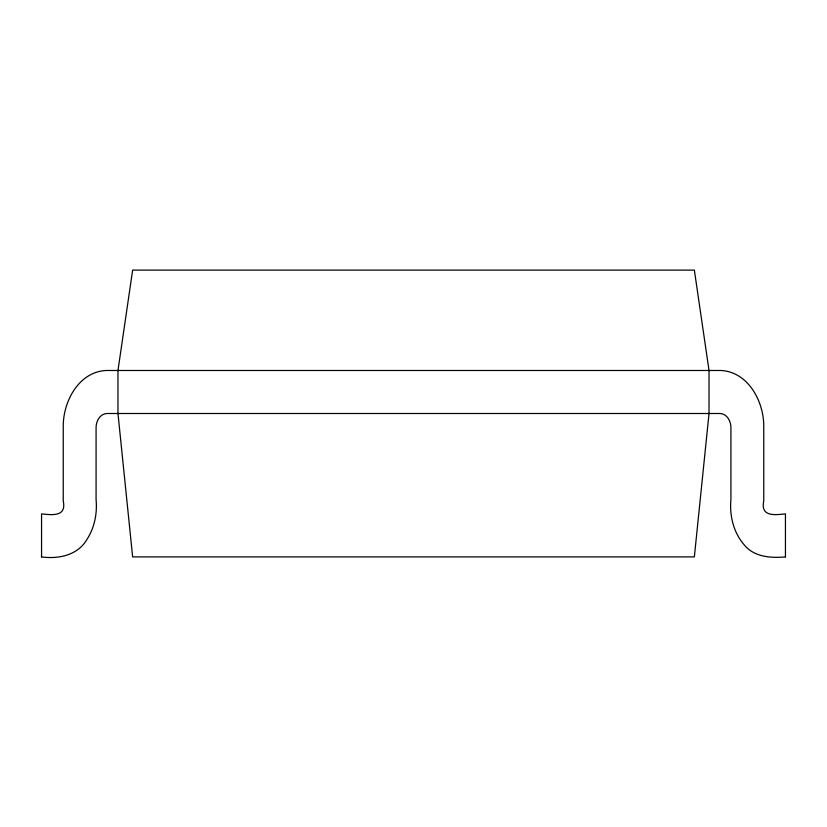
<?xml version="1.0" encoding="UTF-8"?>
<svg xmlns="http://www.w3.org/2000/svg" width="827" height="827" viewBox="0 0 827 827"><rect width="100%" height="100%" fill="white"/><g stroke="black" fill="none" stroke-linecap="round" stroke-linejoin="round"><path stroke-width="1.24" d="M41.35 556.891C58.262 559.279 77.614 555.393 86.856 539.597C94.516 527.843 97.379 513.412 96.077 499.529L96.077 427.838C95.932 421.46 99.933 413.717 107.024 413.5L719.976 413.5C727.067 413.717 731.068 421.46 730.923 427.838L730.923 499.529C729.414 515.469 733.435 532.371 744.042 544.652C753.997 557.181 770.95 558.204 785.65 556.891M785.443 556.891L785.443 513.867C773.193 515.304 760.468 516.244 763.755 500.873L763.755 426.432C763.9 401.664 748.383 371.985 721.051 370.486L105.949 370.486C78.617 371.985 63.1 401.664 63.245 426.432L63.245 500.873C66.532 516.244 53.807 515.304 41.557 513.867L41.557 556.891M709.028 413.5L694.36 556.891L132.64 556.891L117.972 413.5L117.972 370.486L132.64 270.109L694.36 270.109L709.028 370.486L709.028 413.5"/></g></svg>
